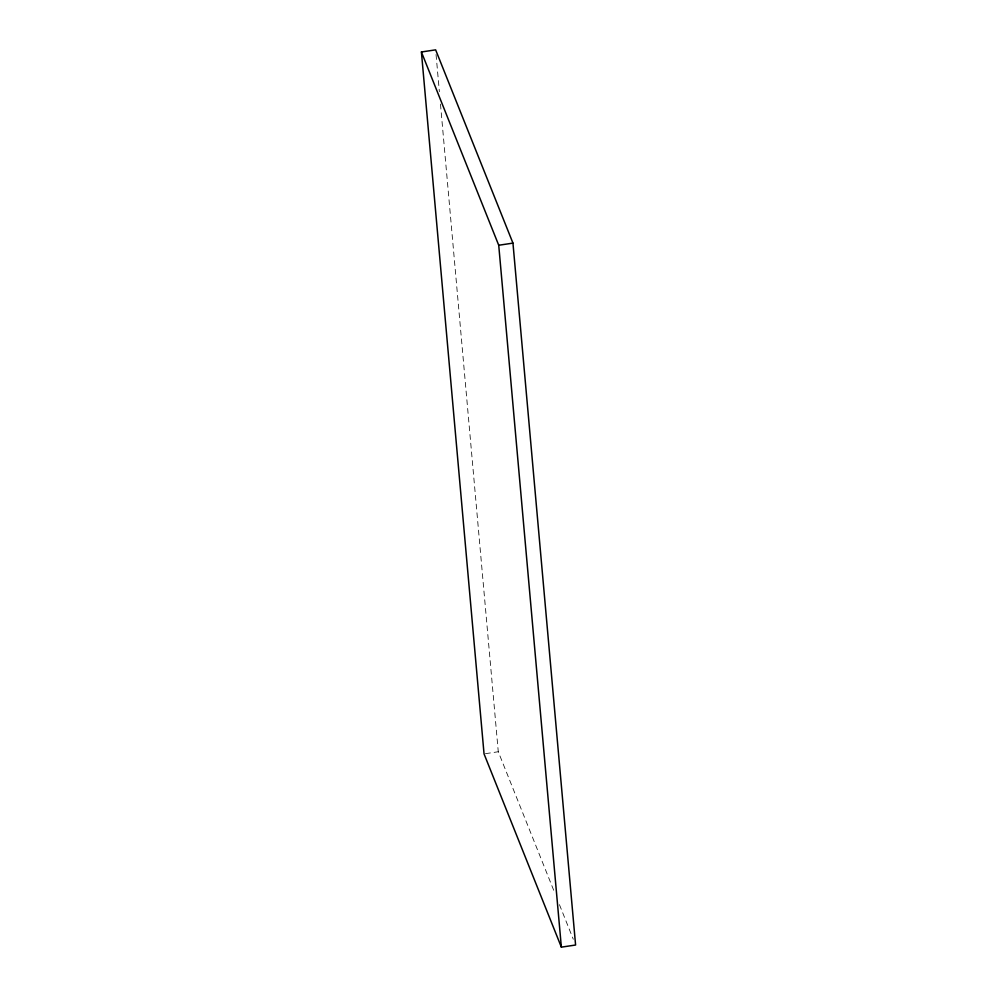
<?xml version="1.0" encoding="UTF-8"?>
<svg xmlns="http://www.w3.org/2000/svg" width="997" height="997" viewBox="0 0 997 997"><rect width="100%" height="100%" fill="white"/><g stroke="black" fill="none" stroke-linecap="round" stroke-linejoin="round"><path stroke-width="0.75" stroke-dasharray="4.99 3.74" d="M485.464 753.67L498.276 751.75L554.831 893.1M559.442 904.64L573.287 939.249M436.05 54.499L439.365 91.687M440.475 104.087L498.276 751.75"/><path stroke-width="1.5" d="M421.407 51.981L435.639 49.85L512.957 243.118L575.593 945.019L561.361 947.15L484.043 753.882L421.407 51.981L498.724 245.25L561.361 947.15M498.724 245.25L512.957 243.118"/></g></svg>
